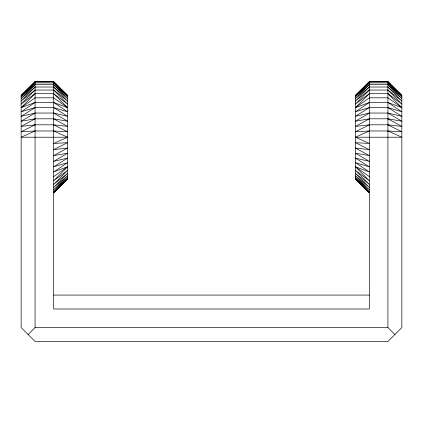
<?xml version="1.0" encoding="UTF-8"?>
<svg xmlns="http://www.w3.org/2000/svg" width="423" height="423" viewBox="0 0 423 423"><rect width="100%" height="100%" fill="white"/><g stroke="black" fill="none" stroke-linecap="round" stroke-linejoin="round"><path stroke-width="0.63" d="M35.077 87.022L21.15 101.034L35.077 90.046L53.647 90.046L67.574 101.034L53.647 87.022L35.077 87.022L21.15 98.612L35.077 84.632L53.647 84.632L67.574 96.856L53.647 82.903L35.077 82.903L21.15 95.788L35.077 81.856L53.647 81.856L67.574 95.434L67.574 179.003L53.647 192.93M35.077 90.046L21.15 104.069L35.077 93.657L53.647 93.657L67.574 104.069L53.647 90.046M53.647 93.657L67.574 107.669L53.647 102.482L35.077 102.482L21.15 107.669L35.077 93.657M35.077 102.482L21.15 111.783L35.077 107.574L53.647 107.574L67.574 116.325L53.647 113.047L35.077 113.047L21.15 121.227L35.077 118.815L53.647 118.815L67.574 126.403L53.647 124.822L35.077 124.822L21.15 131.764L35.077 130.977L53.647 130.977L67.574 137.216L53.647 143.455L67.574 142.673L53.647 149.615L67.574 148.034L53.647 155.616L67.574 153.205L53.647 161.39L67.574 158.107L53.647 166.858L67.574 162.654L53.647 171.955L67.574 166.762L53.647 180.774L67.574 170.369L53.647 184.391L67.574 173.404L53.647 187.41L67.574 175.82L53.647 189.805L67.574 177.575L53.647 191.534L67.574 178.643L53.647 192.581L67.574 179.003M369.353 87.022L355.426 101.034L369.353 90.046L387.923 90.046L401.85 101.034L387.923 87.022L369.353 87.022L355.426 98.612L369.353 84.632L387.923 84.632L401.85 96.856L387.923 82.903L369.353 82.903L355.426 95.788L369.353 81.856L387.923 81.856L401.85 95.434L401.85 327.566L387.923 341.493L35.077 341.493L21.15 327.566L21.15 95.434L35.077 81.507L53.647 81.507L67.574 95.434M369.353 90.046L355.426 104.069L369.353 93.657L387.923 93.657L401.85 104.069L387.923 90.046M387.923 93.657L401.85 107.669L387.923 102.482L369.353 102.482L355.426 107.669L369.353 93.657M35.077 82.903L21.15 96.856L35.077 84.632M369.353 82.903L355.426 96.856L369.353 84.632M28.114 334.53L35.077 327.566L387.923 327.566L394.886 334.53M369.353 192.93L355.426 179.003L355.426 95.434L369.353 81.507L387.923 81.507L401.85 95.434M21.15 95.434L35.077 81.856M355.426 95.434L369.353 81.856M21.15 107.669L35.077 97.824L53.647 97.824L67.574 107.669M53.647 176.613L67.574 166.762M355.426 107.669L369.353 97.824L387.923 97.824L401.85 107.669M369.353 102.482L355.426 111.783L369.353 107.574L387.923 107.574L401.85 111.783L387.923 102.482M35.077 107.574L21.15 116.325L35.077 113.047M369.353 107.574L355.426 116.325L369.353 113.047L387.923 113.047L401.85 116.325L387.923 107.574M369.353 113.047L355.426 121.227L369.353 118.815L387.923 118.815L401.85 121.227L387.923 113.047M35.077 118.815L21.15 126.403L35.077 124.822M369.353 118.815L355.426 126.403L369.353 124.822L387.923 124.822L401.85 126.403L387.923 118.815M369.353 124.822L355.426 131.764L369.353 130.977L387.923 130.977L401.85 131.764L387.923 124.822M35.077 130.977L21.15 137.216L67.574 137.216M355.426 179.003L369.353 192.581L355.426 178.643L369.353 191.534L355.426 177.575L369.353 189.805L355.426 175.82L369.353 187.41L355.426 173.404L369.353 184.391L355.426 170.369L369.353 180.774L355.426 166.762L369.353 171.955L355.426 162.654L369.353 166.858L355.426 158.107L369.353 161.39L355.426 153.205L369.353 155.616L355.426 148.034L369.353 149.615L355.426 142.673L369.353 143.455L355.426 137.216L369.353 130.977M355.426 137.216L401.85 137.216L387.923 130.977M53.647 295.069L369.353 295.069M53.647 130.977L67.574 131.764L53.647 124.822M53.647 118.815L67.574 121.227L53.647 113.047M53.647 107.574L67.574 111.783L53.647 102.482M355.426 166.762L369.353 176.613M387.923 87.022L401.85 98.612L387.923 84.632M53.647 87.022L67.574 98.612L53.647 84.632M387.923 82.903L401.85 95.788L387.923 81.856M53.647 82.903L67.574 95.788L53.647 81.856M387.923 81.507L387.923 327.566M369.353 81.507L369.353 308.996L53.647 308.996L53.647 81.507M35.077 81.507L35.077 327.566"/></g></svg>
